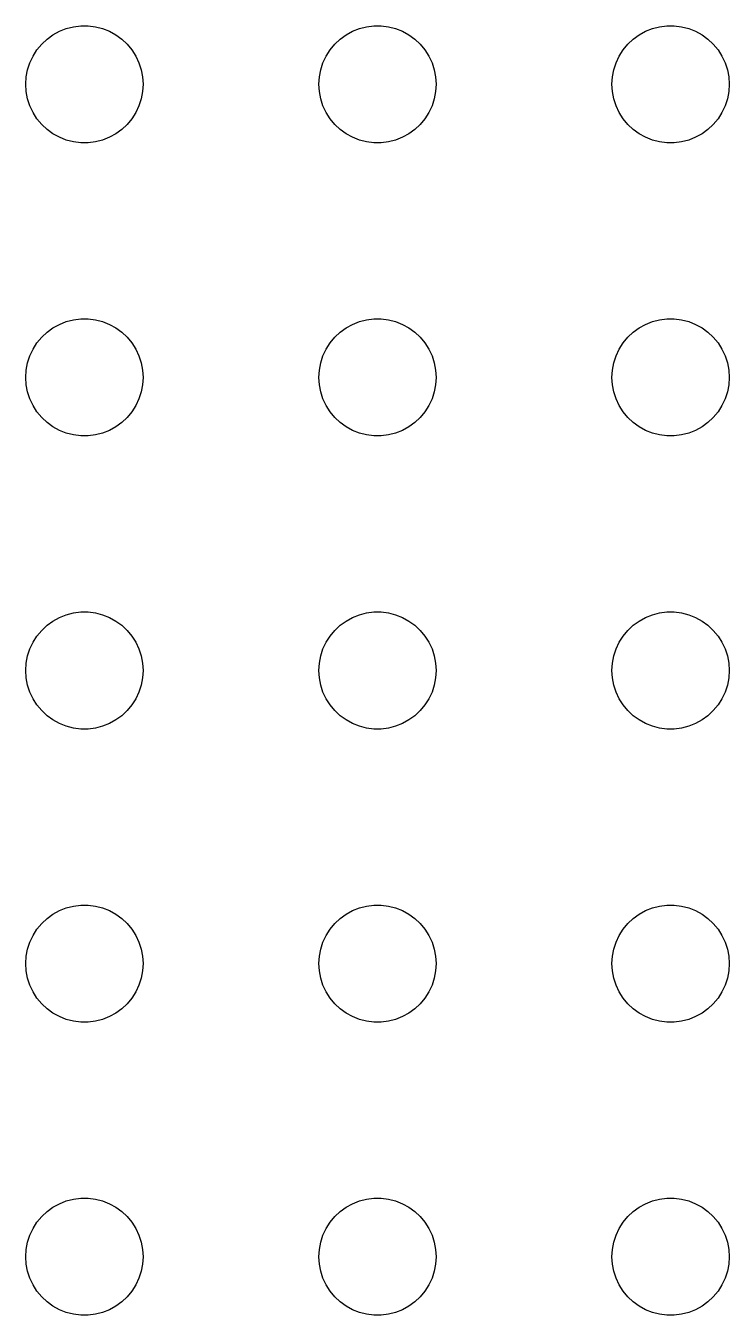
# Model space of a CAD drawing. Header units: metres. Extents: x -134 to 134, y -134 to 134.
# Drawn here: x 81 to 99, y -69 to -36 of the extents above; entities that cross this region are included whole.
import ezdxf

# ---------------------------------------------------------------- set-up
doc = ezdxf.new("R2010")
doc.units = ezdxf.units.M

msp = doc.modelspace()

# ---------------------------------------------------------------- linework, layer by layer
for p, q in [((81.5439, -36.3442), (81.6963, -36.2335)), ((81.6963, -36.2335), (81.8613, -36.1428)), ((81.8613, -36.1428), (82.0365, -36.0734)), ((82.0365, -36.0734), (82.2189, -36.0266)), ((82.2189, -36.0266), (82.4058, -36.003)), ((82.4058, -36.003), (82.5942, -36.003)), ((82.5942, -36.003), (82.7811, -36.0266)), ((82.7811, -36.0266), (82.9635, -36.0734)), ((82.9635, -36.0734), (83.1387, -36.1428)), ((83.1387, -36.1428), (83.3037, -36.2335)), ((83.3037, -36.2335), (83.4561, -36.3442)), ((89.0439, -36.3442), (89.1963, -36.2335)), ((89.1963, -36.2335), (89.3613, -36.1428)), ((89.3613, -36.1428), (89.5365, -36.0734)), ((89.5365, -36.0734), (89.7189, -36.0266)), ((89.7189, -36.0266), (89.9058, -36.003)), ((89.9058, -36.003), (90.0942, -36.003)), ((90.0942, -36.003), (90.2811, -36.0266)), ((90.2811, -36.0266), (90.4635, -36.0734)), ((90.4635, -36.0734), (90.6387, -36.1428)), ((90.6387, -36.1428), (90.8037, -36.2335)), ((90.8037, -36.2335), (90.9561, -36.3442)), ((96.5439, -36.3442), (96.6963, -36.2335)), ((96.6963, -36.2335), (96.8613, -36.1428)), ((96.8613, -36.1428), (97.0365, -36.0734)), ((97.0365, -36.0734), (97.2189, -36.0266)), ((97.2189, -36.0266), (97.4058, -36.003)), ((97.4058, -36.003), (97.5942, -36.003)), ((97.5942, -36.003), (97.7811, -36.0266)), ((97.7811, -36.0266), (97.9635, -36.0734)), ((97.9635, -36.0734), (98.1387, -36.1428)), ((98.1387, -36.1428), (98.3037, -36.2335)), ((98.3037, -36.2335), (98.4561, -36.3442)), ((81.1855, -36.7774), (81.2865, -36.6183)), ((81.2865, -36.6183), (81.4065, -36.4732)), ((81.4065, -36.4732), (81.5439, -36.3442)), ((83.4561, -36.3442), (83.5934, -36.4732)), ((83.5934, -36.4732), (83.7135, -36.6183)), ((83.7135, -36.6183), (83.8145, -36.7774)), ((88.6855, -36.7774), (88.7865, -36.6183)), ((88.7865, -36.6183), (88.9065, -36.4732)), ((88.9065, -36.4732), (89.0439, -36.3442)), ((90.9561, -36.3442), (91.0934, -36.4732)), ((91.0934, -36.4732), (91.2135, -36.6183)), ((91.2135, -36.6183), (91.3145, -36.7774)), ((96.1855, -36.7774), (96.2865, -36.6183)), ((96.2865, -36.6183), (96.4065, -36.4732)), ((96.4065, -36.4732), (96.5439, -36.3442)), ((98.4561, -36.3442), (98.5934, -36.4732)), ((98.5934, -36.4732), (98.7135, -36.6183)), ((98.7135, -36.6183), (98.8145, -36.7774)), ((81.0471, -37.127), (81.1053, -36.9478)), ((81.1053, -36.9478), (81.1855, -36.7774)), ((83.8145, -36.7774), (83.8947, -36.9478)), ((83.8947, -36.9478), (83.9529, -37.127)), ((88.5471, -37.127), (88.6053, -36.9478)), ((88.6053, -36.9478), (88.6855, -36.7774)), ((91.3145, -36.7774), (91.3947, -36.9478)), ((91.3947, -36.9478), (91.4529, -37.127)), ((96.0471, -37.127), (96.1053, -36.9478)), ((96.1053, -36.9478), (96.1855, -36.7774)), ((98.8145, -36.7774), (98.8947, -36.9478)), ((98.8947, -36.9478), (98.9529, -37.127)), ((81.0118, -37.312), (81.0471, -37.127)), ((83.9529, -37.127), (83.9882, -37.312)), ((88.5118, -37.312), (88.5471, -37.127)), ((91.4529, -37.127), (91.4882, -37.312)), ((96.0118, -37.312), (96.0471, -37.127)), ((98.9529, -37.127), (98.9882, -37.312)), ((81, -37.5), (81.0118, -37.312)), ((81.0118, -37.688), (81, -37.5)), ((83.9882, -37.312), (84, -37.5)), ((84, -37.5), (83.9882, -37.688)), ((88.5, -37.5), (88.5118, -37.312)), ((88.5118, -37.688), (88.5, -37.5)), ((91.4882, -37.312), (91.5, -37.5)), ((91.5, -37.5), (91.4882, -37.688)), ((96, -37.5), (96.0118, -37.312)), ((96.0118, -37.688), (96, -37.5)), ((98.9882, -37.312), (99, -37.5)), ((99, -37.5), (98.9882, -37.688)), ((81.0471, -37.873), (81.0118, -37.688)), ((81.1053, -38.0522), (81.0471, -37.873)), ((83.9529, -37.873), (83.8947, -38.0522)), ((83.9882, -37.688), (83.9529, -37.873)), ((88.5471, -37.873), (88.5118, -37.688)), ((88.6053, -38.0522), (88.5471, -37.873)), ((91.4529, -37.873), (91.3947, -38.0522)), ((91.4882, -37.688), (91.4529, -37.873)), ((96.0471, -37.873), (96.0118, -37.688)), ((96.1053, -38.0522), (96.0471, -37.873)), ((98.9529, -37.873), (98.8947, -38.0522)), ((98.9882, -37.688), (98.9529, -37.873)), ((81.1855, -38.2226), (81.1053, -38.0522)), ((81.2865, -38.3817), (81.1855, -38.2226)), ((83.8145, -38.2226), (83.7135, -38.3817)), ((83.8947, -38.0522), (83.8145, -38.2226)), ((88.6855, -38.2226), (88.6053, -38.0522)), ((88.7865, -38.3817), (88.6855, -38.2226)), ((91.3145, -38.2226), (91.2135, -38.3817)), ((91.3947, -38.0522), (91.3145, -38.2226)), ((96.1855, -38.2226), (96.1053, -38.0522)), ((96.2865, -38.3817), (96.1855, -38.2226)), ((98.8145, -38.2226), (98.7135, -38.3817)), ((98.8947, -38.0522), (98.8145, -38.2226)), ((81.4065, -38.5268), (81.2865, -38.3817)), ((81.5439, -38.6558), (81.4065, -38.5268)), ((83.5934, -38.5268), (83.4561, -38.6558)), ((83.7135, -38.3817), (83.5934, -38.5268)), ((88.9065, -38.5268), (88.7865, -38.3817)), ((89.0439, -38.6558), (88.9065, -38.5268)), ((91.0934, -38.5268), (90.9561, -38.6558)), ((91.2135, -38.3817), (91.0934, -38.5268)), ((96.4065, -38.5268), (96.2865, -38.3817)), ((96.5439, -38.6558), (96.4065, -38.5268)), ((98.5934, -38.5268), (98.4561, -38.6558)), ((98.7135, -38.3817), (98.5934, -38.5268)), ((81.6963, -38.7665), (81.5439, -38.6558)), ((81.8613, -38.8572), (81.6963, -38.7665)), ((82.0365, -38.9266), (81.8613, -38.8572)), ((82.2189, -38.9734), (82.0365, -38.9266)), ((82.9635, -38.9266), (82.7811, -38.9734)), ((83.1387, -38.8572), (82.9635, -38.9266)), ((83.3037, -38.7665), (83.1387, -38.8572)), ((83.4561, -38.6558), (83.3037, -38.7665)), ((89.1963, -38.7665), (89.0439, -38.6558)), ((89.3613, -38.8572), (89.1963, -38.7665)), ((89.5365, -38.9266), (89.3613, -38.8572)), ((89.7189, -38.9734), (89.5365, -38.9266)), ((90.4635, -38.9266), (90.2811, -38.9734)), ((90.6387, -38.8572), (90.4635, -38.9266)), ((90.8037, -38.7665), (90.6387, -38.8572)), ((90.9561, -38.6558), (90.8037, -38.7665)), ((96.6963, -38.7665), (96.5439, -38.6558)), ((96.8613, -38.8572), (96.6963, -38.7665)), ((97.0365, -38.9266), (96.8613, -38.8572)), ((97.2189, -38.9734), (97.0365, -38.9266)), ((97.9635, -38.9266), (97.7811, -38.9734)), ((98.1387, -38.8572), (97.9635, -38.9266)), ((98.3037, -38.7665), (98.1387, -38.8572)), ((98.4561, -38.6558), (98.3037, -38.7665)), ((82.4058, -38.997), (82.2189, -38.9734)), ((82.5942, -38.997), (82.4058, -38.997)), ((82.7811, -38.9734), (82.5942, -38.997)), ((89.9058, -38.997), (89.7189, -38.9734)), ((90.0942, -38.997), (89.9058, -38.997)), ((90.2811, -38.9734), (90.0942, -38.997)), ((97.4058, -38.997), (97.2189, -38.9734)), ((97.5942, -38.997), (97.4058, -38.997)), ((97.7811, -38.9734), (97.5942, -38.997)), ((82.0365, -43.5734), (82.2189, -43.5266)), ((82.2189, -43.5266), (82.4058, -43.503)), ((82.4058, -43.503), (82.5942, -43.503)), ((82.5942, -43.503), (82.7811, -43.5266)), ((82.7811, -43.5266), (82.9635, -43.5734)), ((89.5365, -43.5734), (89.7189, -43.5266)), ((89.7189, -43.5266), (89.9058, -43.503)), ((89.9058, -43.503), (90.0942, -43.503)), ((90.0942, -43.503), (90.2811, -43.5266)), ((90.2811, -43.5266), (90.4635, -43.5734)), ((97.0365, -43.5734), (97.2189, -43.5266)), ((97.2189, -43.5266), (97.4058, -43.503)), ((97.4058, -43.503), (97.5942, -43.503)), ((97.5942, -43.503), (97.7811, -43.5266)), ((97.7811, -43.5266), (97.9635, -43.5734)), ((81.4065, -43.9732), (81.5439, -43.8442)), ((81.5439, -43.8442), (81.6963, -43.7335)), ((81.6963, -43.7335), (81.8613, -43.6428)), ((81.8613, -43.6428), (82.0365, -43.5734)), ((82.9635, -43.5734), (83.1387, -43.6428)), ((83.1387, -43.6428), (83.3037, -43.7335)), ((83.3037, -43.7335), (83.4561, -43.8442)), ((83.4561, -43.8442), (83.5934, -43.9732)), ((88.9065, -43.9732), (89.0439, -43.8442)), ((89.0439, -43.8442), (89.1963, -43.7335)), ((89.1963, -43.7335), (89.3613, -43.6428)), ((89.3613, -43.6428), (89.5365, -43.5734)), ((90.4635, -43.5734), (90.6387, -43.6428)), ((90.6387, -43.6428), (90.8037, -43.7335)), ((90.8037, -43.7335), (90.9561, -43.8442)), ((90.9561, -43.8442), (91.0934, -43.9732)), ((96.4065, -43.9732), (96.5439, -43.8442)), ((96.5439, -43.8442), (96.6963, -43.7335)), ((96.6963, -43.7335), (96.8613, -43.6428)), ((96.8613, -43.6428), (97.0365, -43.5734)), ((97.9635, -43.5734), (98.1387, -43.6428)), ((98.1387, -43.6428), (98.3037, -43.7335)), ((98.3037, -43.7335), (98.4561, -43.8442)), ((98.4561, -43.8442), (98.5934, -43.9732)), ((81.1855, -44.2774), (81.2865, -44.1183)), ((81.2865, -44.1183), (81.4065, -43.9732)), ((83.5934, -43.9732), (83.7135, -44.1183)), ((83.7135, -44.1183), (83.8145, -44.2774)), ((88.6855, -44.2774), (88.7865, -44.1183)), ((88.7865, -44.1183), (88.9065, -43.9732)), ((91.0934, -43.9732), (91.2135, -44.1183)), ((91.2135, -44.1183), (91.3145, -44.2774)), ((96.1855, -44.2774), (96.2865, -44.1183)), ((96.2865, -44.1183), (96.4065, -43.9732)), ((98.5934, -43.9732), (98.7135, -44.1183)), ((98.7135, -44.1183), (98.8145, -44.2774)), ((81.0471, -44.627), (81.1053, -44.4478)), ((81.1053, -44.4478), (81.1855, -44.2774)), ((83.8145, -44.2774), (83.8947, -44.4478)), ((83.8947, -44.4478), (83.9529, -44.627)), ((88.5471, -44.627), (88.6053, -44.4478)), ((88.6053, -44.4478), (88.6855, -44.2774)), ((91.3145, -44.2774), (91.3947, -44.4478)), ((91.3947, -44.4478), (91.4529, -44.627)), ((96.0471, -44.627), (96.1053, -44.4478)), ((96.1053, -44.4478), (96.1855, -44.2774)), ((98.8145, -44.2774), (98.8947, -44.4478)), ((98.8947, -44.4478), (98.9529, -44.627)), ((81, -45), (81.0118, -44.812)), ((81.0118, -44.812), (81.0471, -44.627)), ((83.9529, -44.627), (83.9882, -44.812)), ((83.9882, -44.812), (84, -45)), ((88.5, -45), (88.5118, -44.812)), ((88.5118, -44.812), (88.5471, -44.627)), ((91.4529, -44.627), (91.4882, -44.812)), ((91.4882, -44.812), (91.5, -45)), ((96, -45), (96.0118, -44.812)), ((96.0118, -44.812), (96.0471, -44.627)), ((98.9529, -44.627), (98.9882, -44.812)), ((98.9882, -44.812), (99, -45)), ((81.0118, -45.188), (81, -45)), ((81.0471, -45.373), (81.0118, -45.188)), ((83.9882, -45.188), (83.9529, -45.373)), ((84, -45), (83.9882, -45.188)), ((88.5118, -45.188), (88.5, -45)), ((88.5471, -45.373), (88.5118, -45.188)), ((91.4882, -45.188), (91.4529, -45.373)), ((91.5, -45), (91.4882, -45.188)), ((96.0118, -45.188), (96, -45)), ((96.0471, -45.373), (96.0118, -45.188)), ((98.9882, -45.188), (98.9529, -45.373)), ((99, -45), (98.9882, -45.188)), ((81.1053, -45.5522), (81.0471, -45.373)), ((83.9529, -45.373), (83.8947, -45.5522)), ((88.6053, -45.5522), (88.5471, -45.373)), ((91.4529, -45.373), (91.3947, -45.5522)), ((96.1053, -45.5522), (96.0471, -45.373)), ((98.9529, -45.373), (98.8947, -45.5522)), ((81.1855, -45.7226), (81.1053, -45.5522)), ((81.2865, -45.8817), (81.1855, -45.7226)), ((83.8145, -45.7226), (83.7135, -45.8817)), ((83.8947, -45.5522), (83.8145, -45.7226)), ((88.6855, -45.7226), (88.6053, -45.5522)), ((88.7865, -45.8817), (88.6855, -45.7226)), ((91.3145, -45.7226), (91.2135, -45.8817)), ((91.3947, -45.5522), (91.3145, -45.7226)), ((96.1855, -45.7226), (96.1053, -45.5522)), ((96.2865, -45.8817), (96.1855, -45.7226)), ((98.8145, -45.7226), (98.7135, -45.8817)), ((98.8947, -45.5522), (98.8145, -45.7226)), ((81.4065, -46.0268), (81.2865, -45.8817)), ((81.5439, -46.1558), (81.4065, -46.0268)), ((81.6963, -46.2665), (81.5439, -46.1558)), ((83.4561, -46.1558), (83.3037, -46.2665)), ((83.5934, -46.0268), (83.4561, -46.1558)), ((83.7135, -45.8817), (83.5934, -46.0268)), ((88.9065, -46.0268), (88.7865, -45.8817)), ((89.0439, -46.1558), (88.9065, -46.0268)), ((89.1963, -46.2665), (89.0439, -46.1558)), ((90.9561, -46.1558), (90.8037, -46.2665)), ((91.0934, -46.0268), (90.9561, -46.1558)), ((91.2135, -45.8817), (91.0934, -46.0268)), ((96.4065, -46.0268), (96.2865, -45.8817)), ((96.5439, -46.1558), (96.4065, -46.0268)), ((96.6963, -46.2665), (96.5439, -46.1558)), ((98.4561, -46.1558), (98.3037, -46.2665)), ((98.5934, -46.0268), (98.4561, -46.1558)), ((98.7135, -45.8817), (98.5934, -46.0268)), ((81.8613, -46.3572), (81.6963, -46.2665)), ((82.0365, -46.4266), (81.8613, -46.3572)), ((82.2189, -46.4734), (82.0365, -46.4266)), ((82.4058, -46.497), (82.2189, -46.4734)), ((82.5942, -46.497), (82.4058, -46.497)), ((82.7811, -46.4734), (82.5942, -46.497)), ((82.9635, -46.4266), (82.7811, -46.4734)), ((83.1387, -46.3572), (82.9635, -46.4266)), ((83.3037, -46.2665), (83.1387, -46.3572)), ((89.3613, -46.3572), (89.1963, -46.2665)), ((89.5365, -46.4266), (89.3613, -46.3572)), ((89.7189, -46.4734), (89.5365, -46.4266)), ((89.9058, -46.497), (89.7189, -46.4734)), ((90.0942, -46.497), (89.9058, -46.497)), ((90.2811, -46.4734), (90.0942, -46.497)), ((90.4635, -46.4266), (90.2811, -46.4734)), ((90.6387, -46.3572), (90.4635, -46.4266)), ((90.8037, -46.2665), (90.6387, -46.3572)), ((96.8613, -46.3572), (96.6963, -46.2665)), ((97.0365, -46.4266), (96.8613, -46.3572)), ((97.2189, -46.4734), (97.0365, -46.4266)), ((97.4058, -46.497), (97.2189, -46.4734)), ((97.5942, -46.497), (97.4058, -46.497)), ((97.7811, -46.4734), (97.5942, -46.497)), ((97.9635, -46.4266), (97.7811, -46.4734)), ((98.1387, -46.3572), (97.9635, -46.4266)), ((98.3037, -46.2665), (98.1387, -46.3572)), ((81.8613, -51.1428), (82.0365, -51.0734)), ((82.0365, -51.0734), (82.2189, -51.0266)), ((82.2189, -51.0266), (82.4058, -51.003)), ((82.4058, -51.003), (82.5942, -51.003)), ((82.5942, -51.003), (82.7811, -51.0266)), ((82.7811, -51.0266), (82.9635, -51.0734)), ((82.9635, -51.0734), (83.1387, -51.1428)), ((89.3613, -51.1428), (89.5365, -51.0734)), ((89.5365, -51.0734), (89.7189, -51.0266)), ((89.7189, -51.0266), (89.9058, -51.003)), ((89.9058, -51.003), (90.0942, -51.003)), ((90.0942, -51.003), (90.2811, -51.0266)), ((90.2811, -51.0266), (90.4635, -51.0734)), ((90.4635, -51.0734), (90.6387, -51.1428)), ((96.8613, -51.1428), (97.0365, -51.0734)), ((97.0365, -51.0734), (97.2189, -51.0266)), ((97.2189, -51.0266), (97.4058, -51.003)), ((97.4058, -51.003), (97.5942, -51.003)), ((97.5942, -51.003), (97.7811, -51.0266)), ((97.7811, -51.0266), (97.9635, -51.0734)), ((97.9635, -51.0734), (98.1387, -51.1428)), ((81.4065, -51.4732), (81.5439, -51.3442)), ((81.5439, -51.3442), (81.6963, -51.2335)), ((81.6963, -51.2335), (81.8613, -51.1428)), ((83.1387, -51.1428), (83.3037, -51.2335)), ((83.3037, -51.2335), (83.4561, -51.3442)), ((83.4561, -51.3442), (83.5934, -51.4732)), ((88.9065, -51.4732), (89.0439, -51.3442)), ((89.0439, -51.3442), (89.1963, -51.2335)), ((89.1963, -51.2335), (89.3613, -51.1428)), ((90.6387, -51.1428), (90.8037, -51.2335)), ((90.8037, -51.2335), (90.9561, -51.3442)), ((90.9561, -51.3442), (91.0934, -51.4732)), ((96.4065, -51.4732), (96.5439, -51.3442)), ((96.5439, -51.3442), (96.6963, -51.2335)), ((96.6963, -51.2335), (96.8613, -51.1428)), ((98.1387, -51.1428), (98.3037, -51.2335)), ((98.3037, -51.2335), (98.4561, -51.3442)), ((98.4561, -51.3442), (98.5934, -51.4732)), ((81.1053, -51.9478), (81.1855, -51.7774)), ((81.1855, -51.7774), (81.2865, -51.6183)), ((81.2865, -51.6183), (81.4065, -51.4732)), ((83.5934, -51.4732), (83.7135, -51.6183)), ((83.7135, -51.6183), (83.8145, -51.7774)), ((83.8145, -51.7774), (83.8947, -51.9478)), ((88.6053, -51.9478), (88.6855, -51.7774)), ((88.6855, -51.7774), (88.7865, -51.6183)), ((88.7865, -51.6183), (88.9065, -51.4732)), ((91.0934, -51.4732), (91.2135, -51.6183)), ((91.2135, -51.6183), (91.3145, -51.7774)), ((91.3145, -51.7774), (91.3947, -51.9478)), ((96.1053, -51.9478), (96.1855, -51.7774)), ((96.1855, -51.7774), (96.2865, -51.6183)), ((96.2865, -51.6183), (96.4065, -51.4732)), ((98.5934, -51.4732), (98.7135, -51.6183)), ((98.7135, -51.6183), (98.8145, -51.7774)), ((98.8145, -51.7774), (98.8947, -51.9478)), ((81.0118, -52.312), (81.0471, -52.127)), ((81.0471, -52.127), (81.1053, -51.9478)), ((83.8947, -51.9478), (83.9529, -52.127)), ((83.9529, -52.127), (83.9882, -52.312)), ((88.5118, -52.312), (88.5471, -52.127)), ((88.5471, -52.127), (88.6053, -51.9478)), ((91.3947, -51.9478), (91.4529, -52.127)), ((91.4529, -52.127), (91.4882, -52.312)), ((96.0118, -52.312), (96.0471, -52.127)), ((96.0471, -52.127), (96.1053, -51.9478)), ((98.8947, -51.9478), (98.9529, -52.127)), ((98.9529, -52.127), (98.9882, -52.312)), ((81, -52.5), (81.0118, -52.312)), ((83.9882, -52.312), (84, -52.5)), ((88.5, -52.5), (88.5118, -52.312)), ((91.4882, -52.312), (91.5, -52.5)), ((96, -52.5), (96.0118, -52.312)), ((98.9882, -52.312), (99, -52.5)), ((81.0118, -52.688), (81, -52.5)), ((81.0471, -52.873), (81.0118, -52.688)), ((83.9882, -52.688), (83.9529, -52.873)), ((84, -52.5), (83.9882, -52.688)), ((88.5118, -52.688), (88.5, -52.5)), ((88.5471, -52.873), (88.5118, -52.688)), ((91.4882, -52.688), (91.4529, -52.873)), ((91.5, -52.5), (91.4882, -52.688)), ((96.0118, -52.688), (96, -52.5)), ((96.0471, -52.873), (96.0118, -52.688)), ((98.9882, -52.688), (98.9529, -52.873)), ((99, -52.5), (98.9882, -52.688)), ((81.1053, -53.0522), (81.0471, -52.873)), ((81.1855, -53.2226), (81.1053, -53.0522)), ((83.8947, -53.0522), (83.8145, -53.2226)), ((83.9529, -52.873), (83.8947, -53.0522)), ((88.6053, -53.0522), (88.5471, -52.873)), ((88.6855, -53.2226), (88.6053, -53.0522)), ((91.3947, -53.0522), (91.3145, -53.2226)), ((91.4529, -52.873), (91.3947, -53.0522)), ((96.1053, -53.0522), (96.0471, -52.873)), ((96.1855, -53.2226), (96.1053, -53.0522)), ((98.8947, -53.0522), (98.8145, -53.2226)), ((98.9529, -52.873), (98.8947, -53.0522)), ((81.2865, -53.3817), (81.1855, -53.2226)), ((81.4065, -53.5268), (81.2865, -53.3817)), ((83.7135, -53.3817), (83.5934, -53.5268)), ((83.8145, -53.2226), (83.7135, -53.3817)), ((88.7865, -53.3817), (88.6855, -53.2226)), ((88.9065, -53.5268), (88.7865, -53.3817)), ((91.2135, -53.3817), (91.0934, -53.5268)), ((91.3145, -53.2226), (91.2135, -53.3817)), ((96.2865, -53.3817), (96.1855, -53.2226)), ((96.4065, -53.5268), (96.2865, -53.3817)), ((98.7135, -53.3817), (98.5934, -53.5268)), ((98.8145, -53.2226), (98.7135, -53.3817)), ((81.5439, -53.6558), (81.4065, -53.5268)), ((81.6963, -53.7665), (81.5439, -53.6558)), ((81.8613, -53.8572), (81.6963, -53.7665)), ((83.3037, -53.7665), (83.1387, -53.8572)), ((83.4561, -53.6558), (83.3037, -53.7665)), ((83.5934, -53.5268), (83.4561, -53.6558)), ((89.0439, -53.6558), (88.9065, -53.5268)), ((89.1963, -53.7665), (89.0439, -53.6558)), ((89.3613, -53.8572), (89.1963, -53.7665)), ((90.8037, -53.7665), (90.6387, -53.8572)), ((90.9561, -53.6558), (90.8037, -53.7665)), ((91.0934, -53.5268), (90.9561, -53.6558)), ((96.5439, -53.6558), (96.4065, -53.5268)), ((96.6963, -53.7665), (96.5439, -53.6558)), ((96.8613, -53.8572), (96.6963, -53.7665)), ((98.3037, -53.7665), (98.1387, -53.8572)), ((98.4561, -53.6558), (98.3037, -53.7665)), ((98.5934, -53.5268), (98.4561, -53.6558)), ((82.0365, -53.9266), (81.8613, -53.8572)), ((82.2189, -53.9734), (82.0365, -53.9266)), ((82.4058, -53.997), (82.2189, -53.9734)), ((82.5942, -53.997), (82.4058, -53.997)), ((82.7811, -53.9734), (82.5942, -53.997)), ((82.9635, -53.9266), (82.7811, -53.9734)), ((83.1387, -53.8572), (82.9635, -53.9266)), ((89.5365, -53.9266), (89.3613, -53.8572)), ((89.7189, -53.9734), (89.5365, -53.9266)), ((89.9058, -53.997), (89.7189, -53.9734)), ((90.0942, -53.997), (89.9058, -53.997)), ((90.2811, -53.9734), (90.0942, -53.997)), ((90.4635, -53.9266), (90.2811, -53.9734)), ((90.6387, -53.8572), (90.4635, -53.9266)), ((97.0365, -53.9266), (96.8613, -53.8572)), ((97.2189, -53.9734), (97.0365, -53.9266)), ((97.4058, -53.997), (97.2189, -53.9734)), ((97.5942, -53.997), (97.4058, -53.997)), ((97.7811, -53.9734), (97.5942, -53.997)), ((97.9635, -53.9266), (97.7811, -53.9734)), ((98.1387, -53.8572), (97.9635, -53.9266)), ((81.6963, -58.7335), (81.8613, -58.6428)), ((81.8613, -58.6428), (82.0365, -58.5734)), ((82.0365, -58.5734), (82.2189, -58.5266)), ((82.2189, -58.5266), (82.4058, -58.503)), ((82.4058, -58.503), (82.5942, -58.503)), ((82.5942, -58.503), (82.7811, -58.5266)), ((82.7811, -58.5266), (82.9635, -58.5734)), ((82.9635, -58.5734), (83.1387, -58.6428)), ((83.1387, -58.6428), (83.3037, -58.7335)), ((89.1963, -58.7335), (89.3613, -58.6428)), ((89.3613, -58.6428), (89.5365, -58.5734)), ((89.5365, -58.5734), (89.7189, -58.5266)), ((89.7189, -58.5266), (89.9058, -58.503)), ((89.9058, -58.503), (90.0942, -58.503)), ((90.0942, -58.503), (90.2811, -58.5266)), ((90.2811, -58.5266), (90.4635, -58.5734)), ((90.4635, -58.5734), (90.6387, -58.6428)), ((90.6387, -58.6428), (90.8037, -58.7335)), ((96.6963, -58.7335), (96.8613, -58.6428)), ((96.8613, -58.6428), (97.0365, -58.5734)), ((97.0365, -58.5734), (97.2189, -58.5266)), ((97.2189, -58.5266), (97.4058, -58.503)), ((97.4058, -58.503), (97.5942, -58.503)), ((97.5942, -58.503), (97.7811, -58.5266)), ((97.7811, -58.5266), (97.9635, -58.5734)), ((97.9635, -58.5734), (98.1387, -58.6428)), ((98.1387, -58.6428), (98.3037, -58.7335)), ((81.2865, -59.1183), (81.4065, -58.9732)), ((81.4065, -58.9732), (81.5439, -58.8442)), ((81.5439, -58.8442), (81.6963, -58.7335)), ((83.3037, -58.7335), (83.4561, -58.8442)), ((83.4561, -58.8442), (83.5934, -58.9732)), ((83.5934, -58.9732), (83.7135, -59.1183)), ((88.7865, -59.1183), (88.9065, -58.9732)), ((88.9065, -58.9732), (89.0439, -58.8442)), ((89.0439, -58.8442), (89.1963, -58.7335)), ((90.8037, -58.7335), (90.9561, -58.8442)), ((90.9561, -58.8442), (91.0934, -58.9732)), ((91.0934, -58.9732), (91.2135, -59.1183)), ((96.2865, -59.1183), (96.4065, -58.9732)), ((96.4065, -58.9732), (96.5439, -58.8442)), ((96.5439, -58.8442), (96.6963, -58.7335)), ((98.3037, -58.7335), (98.4561, -58.8442)), ((98.4561, -58.8442), (98.5934, -58.9732)), ((98.5934, -58.9732), (98.7135, -59.1183)), ((81.1053, -59.4478), (81.1855, -59.2774)), ((81.1855, -59.2774), (81.2865, -59.1183)), ((83.7135, -59.1183), (83.8145, -59.2774)), ((83.8145, -59.2774), (83.8947, -59.4478)), ((88.6053, -59.4478), (88.6855, -59.2774)), ((88.6855, -59.2774), (88.7865, -59.1183)), ((91.2135, -59.1183), (91.3145, -59.2774)), ((91.3145, -59.2774), (91.3947, -59.4478)), ((96.1053, -59.4478), (96.1855, -59.2774)), ((96.1855, -59.2774), (96.2865, -59.1183)), ((98.7135, -59.1183), (98.8145, -59.2774)), ((98.8145, -59.2774), (98.8947, -59.4478)), ((81.0118, -59.812), (81.0471, -59.627)), ((81.0471, -59.627), (81.1053, -59.4478)), ((83.8947, -59.4478), (83.9529, -59.627)), ((83.9529, -59.627), (83.9882, -59.812)), ((88.5118, -59.812), (88.5471, -59.627)), ((88.5471, -59.627), (88.6053, -59.4478)), ((91.3947, -59.4478), (91.4529, -59.627)), ((91.4529, -59.627), (91.4882, -59.812)), ((96.0118, -59.812), (96.0471, -59.627)), ((96.0471, -59.627), (96.1053, -59.4478)), ((98.8947, -59.4478), (98.9529, -59.627)), ((98.9529, -59.627), (98.9882, -59.812)), ((81, -60), (81.0118, -59.812)), ((81.0118, -60.188), (81, -60)), ((83.9882, -59.812), (84, -60)), ((84, -60), (83.9882, -60.188)), ((88.5, -60), (88.5118, -59.812)), ((88.5118, -60.188), (88.5, -60)), ((91.4882, -59.812), (91.5, -60)), ((91.5, -60), (91.4882, -60.188)), ((96, -60), (96.0118, -59.812)), ((96.0118, -60.188), (96, -60)), ((98.9882, -59.812), (99, -60)), ((99, -60), (98.9882, -60.188)), ((81.0471, -60.373), (81.0118, -60.188)), ((81.1053, -60.5522), (81.0471, -60.373)), ((83.9529, -60.373), (83.8947, -60.5522)), ((83.9882, -60.188), (83.9529, -60.373)), ((88.5471, -60.373), (88.5118, -60.188)), ((88.6053, -60.5522), (88.5471, -60.373)), ((91.4529, -60.373), (91.3947, -60.5522)), ((91.4882, -60.188), (91.4529, -60.373)), ((96.0471, -60.373), (96.0118, -60.188)), ((96.1053, -60.5522), (96.0471, -60.373)), ((98.9529, -60.373), (98.8947, -60.5522)), ((98.9882, -60.188), (98.9529, -60.373)), ((81.1855, -60.7226), (81.1053, -60.5522)), ((83.8947, -60.5522), (83.8145, -60.7226)), ((88.6855, -60.7226), (88.6053, -60.5522)), ((91.3947, -60.5522), (91.3145, -60.7226)), ((96.1855, -60.7226), (96.1053, -60.5522)), ((98.8947, -60.5522), (98.8145, -60.7226)), ((81.2865, -60.8817), (81.1855, -60.7226)), ((81.4065, -61.0268), (81.2865, -60.8817)), ((81.5439, -61.1558), (81.4065, -61.0268)), ((83.5934, -61.0268), (83.4561, -61.1558)), ((83.7135, -60.8817), (83.5934, -61.0268)), ((83.8145, -60.7226), (83.7135, -60.8817)), ((88.7865, -60.8817), (88.6855, -60.7226)), ((88.9065, -61.0268), (88.7865, -60.8817)), ((89.0439, -61.1558), (88.9065, -61.0268)), ((91.0934, -61.0268), (90.9561, -61.1558)), ((91.2135, -60.8817), (91.0934, -61.0268)), ((91.3145, -60.7226), (91.2135, -60.8817)), ((96.2865, -60.8817), (96.1855, -60.7226)), ((96.4065, -61.0268), (96.2865, -60.8817)), ((96.5439, -61.1558), (96.4065, -61.0268)), ((98.5934, -61.0268), (98.4561, -61.1558)), ((98.7135, -60.8817), (98.5934, -61.0268)), ((98.8145, -60.7226), (98.7135, -60.8817)), ((81.6963, -61.2665), (81.5439, -61.1558)), ((81.8613, -61.3572), (81.6963, -61.2665)), ((82.0365, -61.4266), (81.8613, -61.3572)), ((83.1387, -61.3572), (82.9635, -61.4266)), ((83.3037, -61.2665), (83.1387, -61.3572)), ((83.4561, -61.1558), (83.3037, -61.2665)), ((89.1963, -61.2665), (89.0439, -61.1558)), ((89.3613, -61.3572), (89.1963, -61.2665)), ((89.5365, -61.4266), (89.3613, -61.3572)), ((90.6387, -61.3572), (90.4635, -61.4266)), ((90.8037, -61.2665), (90.6387, -61.3572)), ((90.9561, -61.1558), (90.8037, -61.2665)), ((96.6963, -61.2665), (96.5439, -61.1558)), ((96.8613, -61.3572), (96.6963, -61.2665)), ((97.0365, -61.4266), (96.8613, -61.3572)), ((98.1387, -61.3572), (97.9635, -61.4266)), ((98.3037, -61.2665), (98.1387, -61.3572)), ((98.4561, -61.1558), (98.3037, -61.2665)), ((82.2189, -61.4734), (82.0365, -61.4266)), ((82.4058, -61.497), (82.2189, -61.4734)), ((82.5942, -61.497), (82.4058, -61.497)), ((82.7811, -61.4734), (82.5942, -61.497)), ((82.9635, -61.4266), (82.7811, -61.4734)), ((89.7189, -61.4734), (89.5365, -61.4266)), ((89.9058, -61.497), (89.7189, -61.4734)), ((90.0942, -61.497), (89.9058, -61.497)), ((90.2811, -61.4734), (90.0942, -61.497)), ((90.4635, -61.4266), (90.2811, -61.4734)), ((97.2189, -61.4734), (97.0365, -61.4266)), ((97.4058, -61.497), (97.2189, -61.4734)), ((97.5942, -61.497), (97.4058, -61.497)), ((97.7811, -61.4734), (97.5942, -61.497)), ((97.9635, -61.4266), (97.7811, -61.4734)), ((81.5439, -66.3442), (81.6963, -66.2335)), ((81.6963, -66.2335), (81.8613, -66.1428)), ((81.8613, -66.1428), (82.0365, -66.0734)), ((82.0365, -66.0734), (82.2189, -66.0266)), ((82.2189, -66.0266), (82.4058, -66.003)), ((82.4058, -66.003), (82.5942, -66.003)), ((82.5942, -66.003), (82.7811, -66.0266)), ((82.7811, -66.0266), (82.9635, -66.0734)), ((82.9635, -66.0734), (83.1387, -66.1428)), ((83.1387, -66.1428), (83.3037, -66.2335)), ((83.3037, -66.2335), (83.4561, -66.3442)), ((89.0439, -66.3442), (89.1963, -66.2335)), ((89.1963, -66.2335), (89.3613, -66.1428)), ((89.3613, -66.1428), (89.5365, -66.0734)), ((89.5365, -66.0734), (89.7189, -66.0266)), ((89.7189, -66.0266), (89.9058, -66.003)), ((89.9058, -66.003), (90.0942, -66.003)), ((90.0942, -66.003), (90.2811, -66.0266)), ((90.2811, -66.0266), (90.4635, -66.0734)), ((90.4635, -66.0734), (90.6387, -66.1428)), ((90.6387, -66.1428), (90.8037, -66.2335)), ((90.8037, -66.2335), (90.9561, -66.3442)), ((96.5439, -66.3442), (96.6963, -66.2335)), ((96.6963, -66.2335), (96.8613, -66.1428)), ((96.8613, -66.1428), (97.0365, -66.0734)), ((97.0365, -66.0734), (97.2189, -66.0266)), ((97.2189, -66.0266), (97.4058, -66.003)), ((97.4058, -66.003), (97.5942, -66.003)), ((97.5942, -66.003), (97.7811, -66.0266)), ((97.7811, -66.0266), (97.9635, -66.0734)), ((97.9635, -66.0734), (98.1387, -66.1428)), ((98.1387, -66.1428), (98.3037, -66.2335)), ((98.3037, -66.2335), (98.4561, -66.3442)), ((81.1855, -66.7774), (81.2865, -66.6183)), ((81.2865, -66.6183), (81.4065, -66.4732)), ((81.4065, -66.4732), (81.5439, -66.3442)), ((83.4561, -66.3442), (83.5934, -66.4732)), ((83.5934, -66.4732), (83.7135, -66.6183)), ((83.7135, -66.6183), (83.8145, -66.7774)), ((88.6855, -66.7774), (88.7865, -66.6183)), ((88.7865, -66.6183), (88.9065, -66.4732)), ((88.9065, -66.4732), (89.0439, -66.3442)), ((90.9561, -66.3442), (91.0934, -66.4732)), ((91.0934, -66.4732), (91.2135, -66.6183)), ((91.2135, -66.6183), (91.3145, -66.7774)), ((96.1855, -66.7774), (96.2865, -66.6183)), ((96.2865, -66.6183), (96.4065, -66.4732)), ((96.4065, -66.4732), (96.5439, -66.3442)), ((98.4561, -66.3442), (98.5934, -66.4732)), ((98.5934, -66.4732), (98.7135, -66.6183)), ((98.7135, -66.6183), (98.8145, -66.7774)), ((81.0471, -67.127), (81.1053, -66.9478)), ((81.1053, -66.9478), (81.1855, -66.7774)), ((83.8145, -66.7774), (83.8947, -66.9478)), ((83.8947, -66.9478), (83.9529, -67.127)), ((88.5471, -67.127), (88.6053, -66.9478)), ((88.6053, -66.9478), (88.6855, -66.7774)), ((91.3145, -66.7774), (91.3947, -66.9478)), ((91.3947, -66.9478), (91.4529, -67.127)), ((96.0471, -67.127), (96.1053, -66.9478)), ((96.1053, -66.9478), (96.1855, -66.7774)), ((98.8145, -66.7774), (98.8947, -66.9478)), ((98.8947, -66.9478), (98.9529, -67.127)), ((81.0118, -67.312), (81.0471, -67.127)), ((83.9529, -67.127), (83.9882, -67.312)), ((88.5118, -67.312), (88.5471, -67.127)), ((91.4529, -67.127), (91.4882, -67.312)), ((96.0118, -67.312), (96.0471, -67.127)), ((98.9529, -67.127), (98.9882, -67.312)), ((81, -67.5), (81.0118, -67.312)), ((81.0118, -67.688), (81, -67.5)), ((83.9882, -67.312), (84, -67.5)), ((84, -67.5), (83.9882, -67.688)), ((88.5, -67.5), (88.5118, -67.312)), ((88.5118, -67.688), (88.5, -67.5)), ((91.4882, -67.312), (91.5, -67.5)), ((91.5, -67.5), (91.4882, -67.688)), ((96, -67.5), (96.0118, -67.312)), ((96.0118, -67.688), (96, -67.5)), ((98.9882, -67.312), (99, -67.5)), ((99, -67.5), (98.9882, -67.688)), ((81.0471, -67.873), (81.0118, -67.688)), ((81.1053, -68.0522), (81.0471, -67.873)), ((83.9529, -67.873), (83.8947, -68.0522)), ((83.9882, -67.688), (83.9529, -67.873)), ((88.5471, -67.873), (88.5118, -67.688)), ((88.6053, -68.0522), (88.5471, -67.873)), ((91.4529, -67.873), (91.3947, -68.0522)), ((91.4882, -67.688), (91.4529, -67.873)), ((96.0471, -67.873), (96.0118, -67.688)), ((96.1053, -68.0522), (96.0471, -67.873)), ((98.9529, -67.873), (98.8947, -68.0522)), ((98.9882, -67.688), (98.9529, -67.873)), ((81.1855, -68.2226), (81.1053, -68.0522)), ((81.2865, -68.3817), (81.1855, -68.2226)), ((83.8145, -68.2226), (83.7135, -68.3817)), ((83.8947, -68.0522), (83.8145, -68.2226)), ((88.6855, -68.2226), (88.6053, -68.0522)), ((88.7865, -68.3817), (88.6855, -68.2226)), ((91.3145, -68.2226), (91.2135, -68.3817)), ((91.3947, -68.0522), (91.3145, -68.2226)), ((96.1855, -68.2226), (96.1053, -68.0522)), ((96.2865, -68.3817), (96.1855, -68.2226)), ((98.8145, -68.2226), (98.7135, -68.3817)), ((98.8947, -68.0522), (98.8145, -68.2226)), ((81.4065, -68.5268), (81.2865, -68.3817)), ((81.5439, -68.6558), (81.4065, -68.5268)), ((83.5934, -68.5268), (83.4561, -68.6558)), ((83.7135, -68.3817), (83.5934, -68.5268)), ((88.9065, -68.5268), (88.7865, -68.3817)), ((89.0439, -68.6558), (88.9065, -68.5268)), ((91.0934, -68.5268), (90.9561, -68.6558)), ((91.2135, -68.3817), (91.0934, -68.5268)), ((96.4065, -68.5268), (96.2865, -68.3817)), ((96.5439, -68.6558), (96.4065, -68.5268)), ((98.5934, -68.5268), (98.4561, -68.6558)), ((98.7135, -68.3817), (98.5934, -68.5268)), ((81.6963, -68.7665), (81.5439, -68.6558)), ((81.8613, -68.8572), (81.6963, -68.7665)), ((82.0365, -68.9266), (81.8613, -68.8572)), ((82.2189, -68.9734), (82.0365, -68.9266)), ((82.9635, -68.9266), (82.7811, -68.9734)), ((83.1387, -68.8572), (82.9635, -68.9266)), ((83.3037, -68.7665), (83.1387, -68.8572)), ((83.4561, -68.6558), (83.3037, -68.7665)), ((89.1963, -68.7665), (89.0439, -68.6558)), ((89.3613, -68.8572), (89.1963, -68.7665)), ((89.5365, -68.9266), (89.3613, -68.8572)), ((89.7189, -68.9734), (89.5365, -68.9266)), ((90.4635, -68.9266), (90.2811, -68.9734)), ((90.6387, -68.8572), (90.4635, -68.9266)), ((90.8037, -68.7665), (90.6387, -68.8572)), ((90.9561, -68.6558), (90.8037, -68.7665)), ((96.6963, -68.7665), (96.5439, -68.6558)), ((96.8613, -68.8572), (96.6963, -68.7665)), ((97.0365, -68.9266), (96.8613, -68.8572)), ((97.2189, -68.9734), (97.0365, -68.9266)), ((97.9635, -68.9266), (97.7811, -68.9734)), ((98.1387, -68.8572), (97.9635, -68.9266)), ((98.3037, -68.7665), (98.1387, -68.8572)), ((98.4561, -68.6558), (98.3037, -68.7665)), ((82.4058, -68.997), (82.2189, -68.9734)), ((82.5942, -68.997), (82.4058, -68.997)), ((82.7811, -68.9734), (82.5942, -68.997)), ((89.9058, -68.997), (89.7189, -68.9734)), ((90.0942, -68.997), (89.9058, -68.997)), ((90.2811, -68.9734), (90.0942, -68.997)), ((97.4058, -68.997), (97.2189, -68.9734)), ((97.5942, -68.997), (97.4058, -68.997)), ((97.7811, -68.9734), (97.5942, -68.997))]:
    msp.add_line(p, q)

doc.saveas('drawing.dxf')
